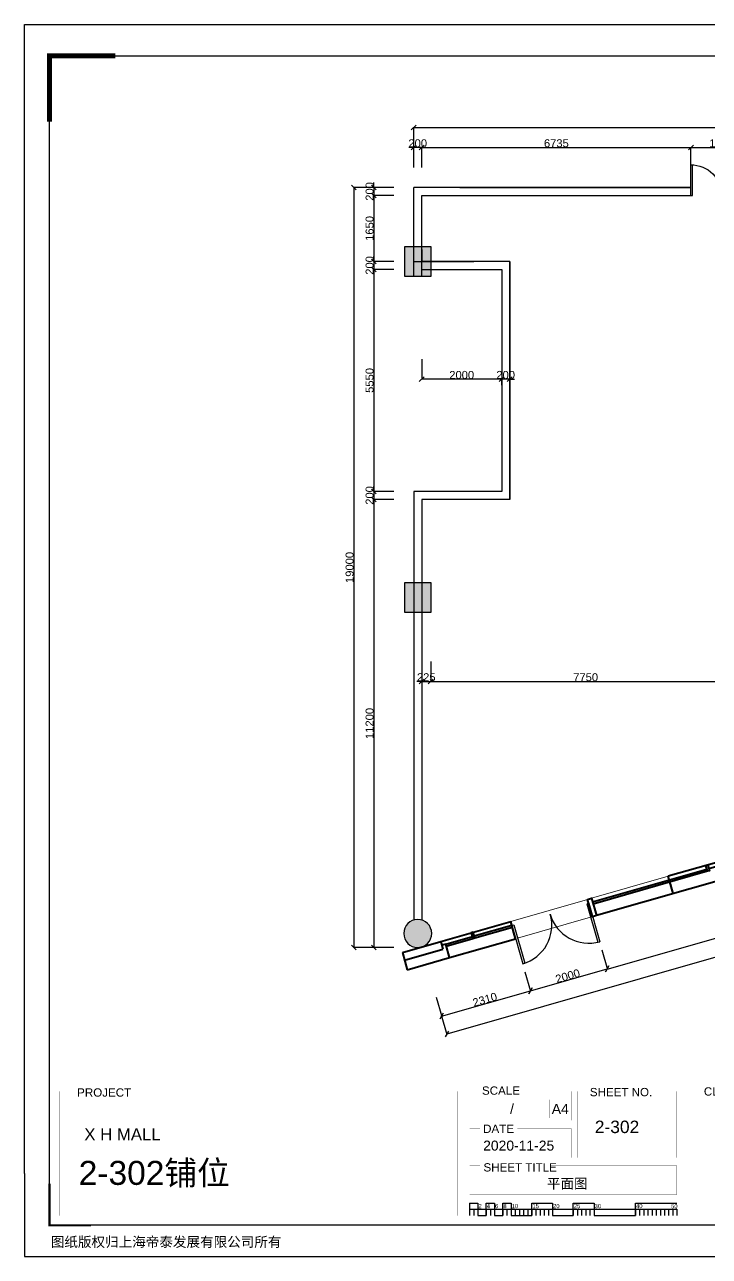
# Model space of a CAD drawing. Header units: inches. Extents: x -17552 to 25993, y -16862 to 13931.
# Drawn here: x -17552 to -427, y -16862 to 13931 of the extents above; entities that cross this region are included whole.
import ezdxf
from ezdxf.enums import TextEntityAlignment as Align

# ---------------------------------------------------------------- set-up
doc = ezdxf.new("R2010")
doc.units = ezdxf.units.IN
doc.header["$MEASUREMENT"] = 0
for name, color, linetype in [('B-新增墙体', 7, 'Continuous'), ('C-墙面完成面', 23, 'Continuous'), ('DIM', 3, 'Continuous'), ('DOOR', 100, 'Continuous'), ('完整拼图091103--$0$0-暗柱填充', 8, 'Continuous'), ('完整拼图091103--$0$COLU', 7, 'Continuous'), ('完整拼图091103--$0$door', 2, 'Continuous'), ('完整拼图091103--$0$WALL', 255, 'Continuous')]:
    doc.layers.add(name, color=color, linetype=linetype)
for name, color, linetype, lineweight in [('完整拼图091103--$0$A-FLOR-NIC', 51, 'Continuous', 5), ('完整拼图091103--$0$A-OPNG-EXTR-FULL', 143, 'Continuous', 40), ('完整拼图091103--$0$A-OPNG-INTR-FULL', 143, 'Continuous', 40), ('完整拼图091103--$0$A-WALL-EXTR-FULL', 4, 'Continuous', 40)]:
    doc.layers.add(name, color=color, linetype=linetype, lineweight=lineweight)
doc.styles.get("Standard").update_dxf_attribs({"font": 'arial.ttf'})
doc.dimstyles.new('DIM-200MM', dxfattribs={"dimtxt": 200, "dimasz": 120, "dimexe": 10, "dimexo": 10, "dimgap": 0.7, "dimtad": 1, "dimdec": 0, "dimrnd": 5, "dimzin": 1, "dimdsep": 46, "dimtxsty": 'Standard', "dimblk": 'OBLIQUE', "dimcen": 0.5, "dimdle": 1, "dimclrd": 256, "dimclre": 256, "dimclrt": 7, "dimaunit": 1, "dimadec": 0, "dimazin": 0, "dimtfac": 1, "dimtdec": 0, "dimtix": 1, "dimtmove": 2, "dimatfit": 3, "dimfxl": 0, "dimtolj": 1, "dimtzin": 1, "dimarcsym": 0})

# ---------------------------------------------------------------- blocks, each defined once
blk = doc.blocks.new('完整拼图091103--$0$M_Double-Flush - 2000 x 2000mm-82-Level 1-flat-2-flat-14')
at = {"layer": 'DOOR', "color": 3}
for p, q in [((-1000, 200), (-1000, 1200)), ((-950, 200), (-950, 1199)), ((950, 200), (950, 1200)), ((1000, 1200), (950, 1200)), ((1000, 200), (1000, 1200)), ((-1000, 200), (-950, 200)), ((1000, 200), (950, 200))]:
    blk.add_line(p, q, dxfattribs=at)
for centre, start_param, end_param in [((-1000, 200), 3.348245, 4.919041), ((1000, 200), 4.919041, 6.489838)]:
    blk.add_ellipse(centre, major_axis=(-979, 205), ratio=1, start_param=start_param, end_param=end_param, dxfattribs=at)
blk = doc.blocks.new('完整拼图091103--$0$M_Double-Flush - 2000 x 2000mm-82-Level 1-flat-2')
at = {"layer": 'DOOR'}
for p, q in [((950, 198), (1351, -716)), ((996, 218), (1398, -697)), ((-835, -585), (-790, -565)), ((-835, -585), (-434, -1501)), ((-790, -565), (-388, -1481)), ((-434, -1501), (-388, -1481))]:
    blk.add_line(p, q, dxfattribs=at)
for centre, start_param, end_param in [((-835, -585), 4.919041, 6.489838), ((996, 218), 3.348245, 4.919041)]:
    blk.add_ellipse(centre, major_axis=(979, 205), ratio=1, start_param=start_param, end_param=end_param, dxfattribs=at)
at = {"layer": '完整拼图091103--$0$door'}
blk.add_line((996, 218), (950, 198), dxfattribs=at)
blk = doc.blocks.new('_Oblique')
at = {"color": 0, "linetype": 'ByBlock', "lineweight": -2}
blk.add_line((-0.5, -0.5), (0.5, 0.5), dxfattribs=at)
blk = doc.blocks.new('*D74')
at = {"layer": 'DEFPOINTS', "color": 0, "transparency": 16777216}
for p in [(-7821, 10861), (-7821, 9603), (-7621, 9603)]:
    blk.add_point(p, dxfattribs=at)
at = {"layer": 'DIM', "lineweight": -2, "transparency": 16777216}
for p, q in [((-7821, 10861), (-7941, 10861)), ((-7821, 10361), (-7821, 10871)), ((-7621, 10861), (-7821, 10861)), ((-7621, 10361), (-7621, 10871)), ((-7621, 10861), (-7501, 10861))]:
    blk.add_line(p, q, dxfattribs=at)
at = {"layer": 'DIM', "lineweight": -2, "transparency": 16777216, "xscale": 120, "yscale": 120, "zscale": 120}
blk.add_blockref('_Oblique', (-7821, 10861), dxfattribs=at)
at = {"layer": 'DIM', "lineweight": -2, "transparency": 16777216, "xscale": 120, "yscale": 120, "zscale": 120, "rotation": 180}
blk.add_blockref('_Oblique', (-7621, 10861), dxfattribs=at)
at = {"layer": 'DIM', "color": 7, "transparency": 16777216, "insert": (-7721, 10963), "char_height": 200, "attachment_point": 5}
blk.add_mtext('\\A1;200', dxfattribs=at)
blk = doc.blocks.new('*D75')
at = {"layer": 'DEFPOINTS', "color": 0, "transparency": 16777216}
for p in [(-888, 10861), (-7621, 9661), (-888, 9661, 0)]:
    blk.add_point(p, dxfattribs=at)
at = {"layer": 'DIM', "lineweight": -2, "transparency": 16777216}
for p, q in [((-7622, 10861), (-887, 10861)), ((-7621, 10361), (-7621, 10871)), ((-888, 10361), (-888, 10871))]:
    blk.add_line(p, q, dxfattribs=at)
at = {"layer": 'DIM', "lineweight": -2, "transparency": 16777216, "xscale": 120, "yscale": 120, "zscale": 120, "rotation": 180}
blk.add_blockref('_Oblique', (-7621, 10861), dxfattribs=at)
at = {"layer": 'DIM', "lineweight": -2, "transparency": 16777216, "xscale": 120, "yscale": 120, "zscale": 120}
blk.add_blockref('_Oblique', (-888, 10861), dxfattribs=at)
at = {"layer": 'DIM', "color": 7, "transparency": 16777216, "insert": (-4254, 10964), "char_height": 200, "attachment_point": 5}
blk.add_mtext('\\A1;6735', dxfattribs=at)
blk = doc.blocks.new('*D76')
at = {"layer": 'DEFPOINTS', "color": 0, "transparency": 16777216}
for p in [(652, 10861), (652, 9861), (-888, 9661, 0)]:
    blk.add_point(p, dxfattribs=at)
at = {"layer": 'DIM', "lineweight": -2, "transparency": 16777216}
for p, q in [((-889, 10861), (653, 10861)), ((-888, 10361), (-888, 10871)), ((652, 10361), (652, 10871))]:
    blk.add_line(p, q, dxfattribs=at)
at = {"layer": 'DIM', "lineweight": -2, "transparency": 16777216, "xscale": 120, "yscale": 120, "zscale": 120, "rotation": 180}
blk.add_blockref('_Oblique', (-888, 10861), dxfattribs=at)
at = {"layer": 'DIM', "lineweight": -2, "transparency": 16777216, "xscale": 120, "yscale": 120, "zscale": 120}
blk.add_blockref('_Oblique', (652, 10861), dxfattribs=at)
at = {"layer": 'DIM', "color": 7, "transparency": 16777216, "insert": (-118, 10963), "char_height": 200, "attachment_point": 5}
blk.add_mtext('\\A1;1540', dxfattribs=at)
blk = doc.blocks.new('*D79')
at = {"layer": 'DEFPOINTS', "color": 0, "transparency": 16777216}
for p in [(12579, 11361), (-7821, 9861), (12579, 9861)]:
    blk.add_point(p, dxfattribs=at)
at = {"layer": 'DIM', "lineweight": -2, "transparency": 16777216}
for p, q in [((-7822, 11361), (12580, 11361)), ((-7821, 10861), (-7821, 11371)), ((12579, 10861), (12579, 11371))]:
    blk.add_line(p, q, dxfattribs=at)
at = {"layer": 'DIM', "lineweight": -2, "transparency": 16777216, "xscale": 120, "yscale": 120, "zscale": 120, "rotation": 180}
blk.add_blockref('_Oblique', (-7821, 11361), dxfattribs=at)
at = {"layer": 'DIM', "lineweight": -2, "transparency": 16777216, "xscale": 120, "yscale": 120, "zscale": 120}
blk.add_blockref('_Oblique', (12579, 11361), dxfattribs=at)
at = {"layer": 'DIM', "color": 7, "transparency": 16777216, "insert": (2379, 11463), "char_height": 200, "attachment_point": 5}
blk.add_mtext('\\A1;20400', dxfattribs=at)
blk = doc.blocks.new('*D81')
at = {"layer": 'DEFPOINTS', "color": 0, "transparency": 16777216}
for p in [(-7421, 9861), (-8821, 9661), (-7421, 9661)]:
    blk.add_point(p, dxfattribs=at)
at = {"layer": 'DIM', "lineweight": -2, "transparency": 16777216}
for p, q in [((-8321, 9861), (-8831, 9861)), ((-8821, 9861), (-8821, 9981)), ((-8821, 9861), (-8821, 9661)), ((-8321, 9661), (-8831, 9661)), ((-8821, 9661), (-8821, 9541))]:
    blk.add_line(p, q, dxfattribs=at)
at = {"layer": 'DIM', "lineweight": -2, "transparency": 16777216, "xscale": 120, "yscale": 120, "zscale": 120}
for p, rotation in [((-8821, 9861), 270), ((-8821, 9661), 90)]:
    blk.add_blockref('_Oblique', p, dxfattribs=dict(at, rotation=rotation))
at = {"layer": 'DIM', "color": 7, "transparency": 16777216, "insert": (-8924, 9761), "char_height": 200, "attachment_point": 5, "rotation": 90}
blk.add_mtext('\\A1;200', dxfattribs=at)
blk = doc.blocks.new('*D82')
at = {"layer": 'DEFPOINTS', "color": 0, "transparency": 16777216}
for p in [(-7421, 9661), (-8821, 8011), (-6971, 8011)]:
    blk.add_point(p, dxfattribs=at)
at = {"layer": 'DIM', "lineweight": -2, "transparency": 16777216}
for p, q in [((-8321, 9661), (-8831, 9661)), ((-8821, 9662), (-8821, 8010)), ((-8321, 8011), (-8831, 8011))]:
    blk.add_line(p, q, dxfattribs=at)
at = {"layer": 'DIM', "lineweight": -2, "transparency": 16777216, "xscale": 120, "yscale": 120, "zscale": 120}
for p, rotation in [((-8821, 9661), 90), ((-8821, 8011), 270)]:
    blk.add_blockref('_Oblique', p, dxfattribs=dict(at, rotation=rotation))
at = {"layer": 'DIM', "color": 7, "transparency": 16777216, "insert": (-8924, 8836), "char_height": 200, "attachment_point": 5, "rotation": 90}
blk.add_mtext('\\A1;1650', dxfattribs=at)
blk = doc.blocks.new('*D83')
at = {"layer": 'DEFPOINTS', "color": 0, "transparency": 16777216}
for p in [(-6971, 8011), (-8821, 7811), (-6976, 7811)]:
    blk.add_point(p, dxfattribs=at)
at = {"layer": 'DIM', "lineweight": -2, "transparency": 16777216}
for p, q in [((-8321, 8011), (-8831, 8011)), ((-8821, 8011), (-8821, 8131)), ((-8821, 8011), (-8821, 7811)), ((-8321, 7811), (-8831, 7811)), ((-8821, 7811), (-8821, 7691))]:
    blk.add_line(p, q, dxfattribs=at)
at = {"layer": 'DIM', "lineweight": -2, "transparency": 16777216, "xscale": 120, "yscale": 120, "zscale": 120}
for p, rotation in [((-8821, 8011), 270), ((-8821, 7811), 90)]:
    blk.add_blockref('_Oblique', p, dxfattribs=dict(at, rotation=rotation))
at = {"layer": 'DIM', "color": 7, "transparency": 16777216, "insert": (-8924, 7911), "char_height": 200, "attachment_point": 5, "rotation": 90}
blk.add_mtext('\\A1;200', dxfattribs=at)
blk = doc.blocks.new('*D84')
at = {"layer": 'DEFPOINTS', "color": 0, "transparency": 16777216}
for p in [(-6976, 7811), (-8821, 2261), (-6621, 2261)]:
    blk.add_point(p, dxfattribs=at)
at = {"layer": 'DIM', "lineweight": -2, "transparency": 16777216}
for p, q in [((-8321, 7811), (-8831, 7811)), ((-8821, 7812), (-8821, 2260)), ((-8321, 2261), (-8831, 2261))]:
    blk.add_line(p, q, dxfattribs=at)
at = {"layer": 'DIM', "lineweight": -2, "transparency": 16777216, "xscale": 120, "yscale": 120, "zscale": 120}
for p, rotation in [((-8821, 7811), 90), ((-8821, 2261), 270)]:
    blk.add_blockref('_Oblique', p, dxfattribs=dict(at, rotation=rotation))
at = {"layer": 'DIM', "color": 7, "transparency": 16777216, "insert": (-8924, 5036), "char_height": 200, "attachment_point": 5, "rotation": 90}
blk.add_mtext('\\A1;5550', dxfattribs=at)
blk = doc.blocks.new('*D85')
at = {"layer": 'DEFPOINTS', "color": 0, "transparency": 16777216}
for p in [(-6621, 2261), (-8821, 2061), (-6625, 2061)]:
    blk.add_point(p, dxfattribs=at)
at = {"layer": 'DIM', "lineweight": -2, "transparency": 16777216}
for p, q in [((-8321, 2261), (-8831, 2261)), ((-8821, 2261), (-8821, 2381)), ((-8821, 2261), (-8821, 2061)), ((-8321, 2061), (-8831, 2061)), ((-8821, 2061), (-8821, 1941))]:
    blk.add_line(p, q, dxfattribs=at)
at = {"layer": 'DIM', "lineweight": -2, "transparency": 16777216, "xscale": 120, "yscale": 120, "zscale": 120}
for p, rotation in [((-8821, 2261), 270), ((-8821, 2061), 90)]:
    blk.add_blockref('_Oblique', p, dxfattribs=dict(at, rotation=rotation))
at = {"layer": 'DIM', "color": 7, "transparency": 16777216, "insert": (-8924, 2161), "char_height": 200, "attachment_point": 5, "rotation": 90}
blk.add_mtext('\\A1;200', dxfattribs=at)
blk = doc.blocks.new('*D86')
at = {"layer": 'DEFPOINTS', "color": 0, "transparency": 16777216}
for p in [(-6625, 2061), (-8821, -9139), (-7719, -9139)]:
    blk.add_point(p, dxfattribs=at)
at = {"layer": 'DIM', "lineweight": -2, "transparency": 16777216}
for p, q in [((-8321, 2061), (-8831, 2061)), ((-8821, 2062), (-8821, -9140)), ((-8321, -9139), (-8831, -9139))]:
    blk.add_line(p, q, dxfattribs=at)
at = {"layer": 'DIM', "lineweight": -2, "transparency": 16777216, "xscale": 120, "yscale": 120, "zscale": 120}
for p, rotation in [((-8821, 2061), 90), ((-8821, -9139), 270)]:
    blk.add_blockref('_Oblique', p, dxfattribs=dict(at, rotation=rotation))
at = {"layer": 'DIM', "color": 7, "transparency": 16777216, "insert": (-8924, -3539), "char_height": 200, "attachment_point": 5, "rotation": 90}
blk.add_mtext('\\A1;11200', dxfattribs=at)
blk = doc.blocks.new('*D87')
at = {"layer": 'DEFPOINTS', "color": 0, "transparency": 16777216}
for p in [(-7821, 9861), (-9321, -9139), (-7721, -9139)]:
    blk.add_point(p, dxfattribs=at)
at = {"layer": 'DIM', "lineweight": -2, "transparency": 16777216}
for p, q in [((-8821, 9861), (-9331, 9861)), ((-9321, 9862), (-9321, -9140)), ((-8821, -9139), (-9331, -9139))]:
    blk.add_line(p, q, dxfattribs=at)
at = {"layer": 'DIM', "lineweight": -2, "transparency": 16777216, "xscale": 120, "yscale": 120, "zscale": 120}
for p, rotation in [((-9321, 9861), 90), ((-9321, -9139), 270)]:
    blk.add_blockref('_Oblique', p, dxfattribs=dict(at, rotation=rotation))
at = {"layer": 'DIM', "color": 7, "transparency": 16777216, "insert": (-9424, 361), "char_height": 200, "attachment_point": 5, "rotation": 90}
blk.add_mtext('\\A1;19000', dxfattribs=at)
blk = doc.blocks.new('*D93')
at = {"layer": 'DEFPOINTS', "color": 0, "transparency": 16777216}
for p in [(-5621, 5069), (-5621, 4911), (-5421, 4911)]:
    blk.add_point(p, dxfattribs=at)
at = {"layer": 'DIM', "lineweight": -2, "transparency": 16777216}
for p, q in [((-5621, 5069), (-5741, 5069)), ((-5621, 4921), (-5621, 5079)), ((-5421, 5069), (-5621, 5069)), ((-5421, 4921), (-5421, 5079)), ((-5421, 5069), (-5301, 5069))]:
    blk.add_line(p, q, dxfattribs=at)
at = {"layer": 'DIM', "lineweight": -2, "transparency": 16777216, "xscale": 120, "yscale": 120, "zscale": 120}
blk.add_blockref('_Oblique', (-5621, 5069), dxfattribs=at)
at = {"layer": 'DIM', "lineweight": -2, "transparency": 16777216, "xscale": 120, "yscale": 120, "zscale": 120, "rotation": 180}
blk.add_blockref('_Oblique', (-5421, 5069), dxfattribs=at)
at = {"layer": 'DIM', "color": 7, "transparency": 16777216, "insert": (-5521, 5172), "char_height": 200, "attachment_point": 5}
blk.add_mtext('\\A1;200', dxfattribs=at)
blk = doc.blocks.new('*D94')
at = {"layer": 'DEFPOINTS', "color": 0, "transparency": 16777216}
for p in [(-7621, 8648), (-5621, 7811), (-7621, 5069)]:
    blk.add_point(p, dxfattribs=at)
at = {"layer": 'DIM', "lineweight": -2, "transparency": 16777216}
for p, q in [((-7621, 5569), (-7621, 5059)), ((-5621, 5569), (-5621, 5059)), ((-5620, 5069), (-7622, 5069))]:
    blk.add_line(p, q, dxfattribs=at)
at = {"layer": 'DIM', "lineweight": -2, "transparency": 16777216, "xscale": 120, "yscale": 120, "zscale": 120, "rotation": 180}
blk.add_blockref('_Oblique', (-7621, 5069), dxfattribs=at)
at = {"layer": 'DIM', "lineweight": -2, "transparency": 16777216, "xscale": 120, "yscale": 120, "zscale": 120}
blk.add_blockref('_Oblique', (-5621, 5069), dxfattribs=at)
at = {"layer": 'DIM', "color": 7, "transparency": 16777216, "insert": (-6621, 5172), "char_height": 200, "attachment_point": 5}
blk.add_mtext('\\A1;2000', dxfattribs=at)
blk = doc.blocks.new('*D97')
at = {"layer": 'DEFPOINTS', "color": 0, "transparency": 16777216}
for p in [(-7621, -764), (-7396, -764), (-7396, -2488)]:
    blk.add_point(p, dxfattribs=at)
at = {"layer": 'DIM', "lineweight": -2, "transparency": 16777216}
for p, q in [((-7621, -1988), (-7621, -2498)), ((-7396, -1988), (-7396, -2498)), ((-7621, -2488), (-7741, -2488)), ((-7621, -2488), (-7396, -2488)), ((-7396, -2488), (-7276, -2488))]:
    blk.add_line(p, q, dxfattribs=at)
at = {"layer": 'DIM', "lineweight": -2, "transparency": 16777216, "xscale": 120, "yscale": 120, "zscale": 120}
blk.add_blockref('_Oblique', (-7621, -2488), dxfattribs=at)
at = {"layer": 'DIM', "lineweight": -2, "transparency": 16777216, "xscale": 120, "yscale": 120, "zscale": 120, "rotation": 180}
blk.add_blockref('_Oblique', (-7396, -2488), dxfattribs=at)
at = {"layer": 'DIM', "color": 7, "transparency": 16777216, "insert": (-7508, -2385), "char_height": 200, "attachment_point": 5}
blk.add_mtext('\\A1;225', dxfattribs=at)
blk = doc.blocks.new('*D98')
at = {"layer": 'DEFPOINTS', "color": 0, "transparency": 16777216}
for p in [(-7396, -764), (354, -764), (354, -2488)]:
    blk.add_point(p, dxfattribs=at)
at = {"layer": 'DIM', "lineweight": -2, "transparency": 16777216}
for p, q in [((-7396, -1988), (-7396, -2498)), ((354, -1988), (354, -2498)), ((-7397, -2488), (355, -2488))]:
    blk.add_line(p, q, dxfattribs=at)
at = {"layer": 'DIM', "lineweight": -2, "transparency": 16777216, "xscale": 120, "yscale": 120, "zscale": 120, "rotation": 180}
blk.add_blockref('_Oblique', (-7396, -2488), dxfattribs=at)
at = {"layer": 'DIM', "lineweight": -2, "transparency": 16777216, "xscale": 120, "yscale": 120, "zscale": 120}
blk.add_blockref('_Oblique', (354, -2488), dxfattribs=at)
at = {"layer": 'DIM', "color": 7, "transparency": 16777216, "insert": (-3521, -2385), "char_height": 200, "attachment_point": 5}
blk.add_mtext('\\A1;7750', dxfattribs=at)
blk = doc.blocks.new('*D112')
at = {"layer": 'DEFPOINTS', "color": 0, "transparency": 16777216}
for p in [(-5606, -7763, 25), (-7826, -8396), (-4904, -10226)]:
    blk.add_point(p, dxfattribs=at)
at = {"layer": 'DIM', "lineweight": -2, "transparency": 16777216}
for p, q in [((-5041, -9745), (-4901, -10235)), ((-7261, -10378), (-7122, -10868)), ((-7125, -10859), (-4903, -10225))]:
    blk.add_line(p, q, dxfattribs=at)
at = {"layer": 'DIM', "lineweight": -2, "transparency": 16777216, "xscale": 120, "yscale": 120, "zscale": 120}
for p, rotation in [((-4904, -10226), 15.91013293139414), ((-7124, -10859), 195.9101329313941)]:
    blk.add_blockref('_Oblique', p, dxfattribs=dict(at, rotation=rotation))
at = {"layer": 'DIM', "color": 7, "transparency": 16777216, "insert": (-6042, -10443), "char_height": 200, "attachment_point": 5, "rotation": 15.9101}
blk.add_mtext('\\A1;2310', dxfattribs=at)
blk = doc.blocks.new('*D113')
at = {"layer": 'DEFPOINTS', "color": 0, "transparency": 16777216}
for p in [(-3683, -7211, 58), (-5606, -7763, 25), (-2980, -9677)]:
    blk.add_point(p, dxfattribs=at)
at = {"layer": 'DIM', "lineweight": -2, "transparency": 16777216}
for p, q in [((-3117, -9197), (-2977, -9687)), ((-5041, -9745), (-4901, -10235)), ((-4904, -10226), (-2979, -9677))]:
    blk.add_line(p, q, dxfattribs=at)
at = {"layer": 'DIM', "lineweight": -2, "transparency": 16777216, "xscale": 120, "yscale": 120, "zscale": 120}
for p, rotation in [((-2980, -9677), 15.91013293142161), ((-4904, -10226), 195.9101329314216)]:
    blk.add_blockref('_Oblique', p, dxfattribs=dict(at, rotation=rotation))
at = {"layer": 'DIM', "color": 7, "transparency": 16777216, "insert": (-3970, -9853), "char_height": 200, "attachment_point": 5, "rotation": 15.9101}
blk.add_mtext('\\A1;2000', dxfattribs=at)
blk = doc.blocks.new('*D114')
at = {"layer": 'DEFPOINTS', "color": 0, "transparency": 16777216}
for p in [(2794, -5359, 26), (-3683, -7211, 58), (3499, -7831)]:
    blk.add_point(p, dxfattribs=at)
at = {"layer": 'DIM', "lineweight": -2, "transparency": 16777216}
for p, q in [((3362, -7350), (3502, -7840)), ((-2981, -9678), (3500, -7830)), ((-3117, -9197), (-2977, -9687))]:
    blk.add_line(p, q, dxfattribs=at)
at = {"layer": 'DIM', "lineweight": -2, "transparency": 16777216, "xscale": 120, "yscale": 120, "zscale": 120}
for p, rotation in [((3499, -7831), 15.91013293142161), ((-2980, -9677), 195.9101329314216)]:
    blk.add_blockref('_Oblique', p, dxfattribs=dict(at, rotation=rotation))
at = {"layer": 'DIM', "color": 7, "transparency": 16777216, "insert": (231, -8655), "char_height": 200, "attachment_point": 5, "rotation": 15.9101}
blk.add_mtext('\\A1;6735', dxfattribs=at)
blk = doc.blocks.new('*D119')
at = {"layer": 'DEFPOINTS', "color": 0, "transparency": 16777216}
for p in [(14868, -1902), (-7826, -8396), (-6994, -11303)]:
    blk.add_point(p, dxfattribs=at)
at = {"layer": 'DIM', "lineweight": -2, "transparency": 16777216}
for p, q in [((15563, -4329), (15703, -4819)), ((15701, -4809), (-6995, -11304)), ((-7132, -10823), (-6992, -11313))]:
    blk.add_line(p, q, dxfattribs=at)
at = {"layer": 'DIM', "lineweight": -2, "transparency": 16777216, "xscale": 120, "yscale": 120, "zscale": 120}
for p, rotation in [((15700, -4810), 15.96807648625458), ((-6994, -11303), 195.9680764862545)]:
    blk.add_blockref('_Oblique', p, dxfattribs=dict(at, rotation=rotation))
at = {"layer": 'DIM', "color": 7, "transparency": 16777216, "insert": (4325, -7958), "char_height": 200, "attachment_point": 5, "rotation": 15.9681}
blk.add_mtext('\\A1;23605', dxfattribs=at)

msp = doc.modelspace()

# ---------------------------------------------------------------- hatches: boundary and pattern name
at = {"layer": '完整拼图091103--$0$0-暗柱填充'}
for points in [[(-8045.7, 8385.7), (-7395.7, 8385.7), (-7395.7, 7635.7), (-8045.7, 7635.7)], [(-8045.7, -14.3), (-7395.7, -14.3), (-7395.7, -764.3), (-8045.7, -764.3)]]:
    msp.add_hatch(color=0, dxfattribs=at).paths.add_polyline_path(points)
h = msp.add_hatch(color=0, dxfattribs=at)
edge = h.paths.add_edge_path()
edge.add_arc((-7720.7, -8789.3), 350, 180, 360)
edge.add_arc((-7720.7, -8789.3), 350, 0, 180)

# ---------------------------------------------------------------- linework, layer by layer
at = {"color": 8}
msp.add_line((-6422.2, -15684.4), (-1238.2, -15684.4), dxfattribs=at)
for points in [[(-17552.2, -14788.3), (-17552.2, 13931), (23919.8, 13931)], [(-17552.2, -14788.3), (-17552.2, -16861.9), (23919.8, -16861.9)], [(-6422.2, -15528.8), (-6422.2, -15839.9)], [(-6214.8, -15684.4), (-6214.8, -15839.9)], [(-4348.6, -15684.4), (-4348.6, -15839.9)], [(-3830.2, -15684.4), (-3830.2, -15839.9)], [(-1238.2, -15684.4), (-1238.2, -15839.9)]]:
    msp.add_lwpolyline(points)
for points, const_width in [([(-16930.1, 11506.8), (-16930.1, 13153.4), (-15283.4, 13153.4)], 124.4), ([(-14867.6, -12734.6), (-6717.9, -12734.6), (-6717.9, -15844.3), (-16690.1, -15844.3), (-16690.1, -12734.6), (-16342.5, -12734.6)], 5.18), ([(-5070.3, -12734.6), (-3882, -12734.6), (-3882, -13460.3), (-6422.2, -13460.3), (-6422.2, -12734.6), (-6163, -12734.6)], 5.18), ([(-1845.4, -12734.6), (-1238.2, -12734.6), (-1238.2, -14393.4), (-3726.5, -14393.4), (-3726.5, -12734.6), (-3519.2, -12734.6)], 5.18), ([(575.9, -12734.6), (15957, -12734.6), (15957, -15844.3), (-887.6, -15844.3), (-887.6, -12734.6), (-607.8, -12734.6)], 5.18), ([(-4415.4, -12942.6), (-4415.4, -13404.7)], 5.18), ([(-5232.1, -13667.7), (-3882, -13667.7), (-3882, -14393.4), (-6422.2, -14393.4), (-6422.2, -13667.7), (-6163, -13667.7)], 5.18), ([(-4405.2, -14600.8), (-1238.2, -14600.8), (-1238.2, -15316), (-6422.2, -15316), (-6422.2, -14600.8), (-6163, -14600.8)], 5.18), ([(-16930.1, -15047.5), (-16930.1, -16084.3), (-15893.3, -16084.3)], 51.8), ([(-6214.8, -15528.8), (-6214.8, -15684.4)], 10.4), ([(-6007.5, -15528.8), (-6007.5, -15684.4)], 10.4), ([(-5800.1, -15528.8), (-5800.1, -15684.4)], 10.4), ([(-5592.8, -15528.8), (-5592.8, -15684.4)], 10.4), ([(-5385.4, -15528.8), (-5385.4, -15684.4)], 10.4), ([(-4867, -15528.8), (-4867, -15684.4)], 10.4), ([(-4348.6, -15528.8), (-4348.6, -15684.4)], 10.4), ([(-3830.2, -15528.8), (-3830.2, -15684.4)], 10.4), ([(-3311.8, -15528.8), (-3311.8, -15684.4)], 10.4), ([(-2275, -15528.8), (-2275, -15684.4)], 10.4), ([(-1238.2, -15528.8), (-1238.2, -15684.4)], 10.4)]:
    msp.add_lwpolyline(points, dxfattribs=dict(const_width=const_width))
msp.add_lwpolyline([(-16930.1, 13153.4), (25371.4, 13153.4), (25371.4, -16084.3), (-16930.1, -16084.3)], close=True)
for points in [[(-6422.2, -15528.8), (-6214.8, -15528.8), (-6214.8, -15839.9), (-6007.5, -15839.9), (-6007.5, -15528.8), (-5800.1, -15528.8), (-5800.1, -15839.9), (-5592.8, -15839.9), (-5592.8, -15528.8), (-5385.4, -15528.8), (-5385.4, -15839.9), (-4867, -15839.9), (-4867, -15528.8), (-4348.6, -15528.8), (-4348.6, -15839.9), (-3830.2, -15839.9), (-3830.2, -15528.8), (-3311.8, -15528.8), (-3311.8, -15839.9), (-2275, -15839.9), (-2275, -15528.8), (-1238.2, -15528.8)], [(-6318.5, -15684.4), (-6318.5, -15839.9)], [(-6007.5, -15684.4), (-6007.5, -15839.9)], [(-5903.8, -15684.4), (-5903.8, -15839.9)], [(-5800.1, -15684.4), (-5800.1, -15839.9)], [(-5592.8, -15684.4), (-5592.8, -15839.9)], [(-5489.1, -15684.4), (-5489.1, -15839.9)], [(-5385.4, -15684.4), (-5385.4, -15839.9)], [(-5281.7, -15684.4), (-5281.7, -15839.9)], [(-5178, -15684.4), (-5178, -15839.9)], [(-5074.4, -15684.4), (-5074.4, -15839.9)], [(-4970.7, -15684.4), (-4970.7, -15839.9)], [(-4867, -15684.4), (-4867, -15839.9)], [(-4763.3, -15684.4), (-4763.3, -15839.9)], [(-4659.6, -15684.4), (-4659.6, -15839.9)], [(-4556, -15684.4), (-4556, -15839.9)], [(-4452.3, -15684.4), (-4452.3, -15839.9)], [(-3726.5, -15684.4), (-3726.5, -15839.9)], [(-3622.8, -15684.4), (-3622.8, -15839.9)], [(-3519.2, -15684.4), (-3519.2, -15839.9)], [(-3415.5, -15684.4), (-3415.5, -15839.9)], [(-3311.8, -15684.4), (-3311.8, -15839.9)], [(-2275, -15684.4), (-2275, -15839.9)], [(-2171.3, -15684.4), (-2171.3, -15839.9)], [(-2067.6, -15684.4), (-2067.6, -15839.9)], [(-1964, -15684.4), (-1964, -15839.9)], [(-1860.3, -15684.4), (-1860.3, -15839.9)], [(-1756.6, -15684.4), (-1756.6, -15839.9)], [(-1652.9, -15684.4), (-1652.9, -15839.9)], [(-1549.2, -15684.4), (-1549.2, -15839.9)], [(-1445.6, -15684.4), (-1445.6, -15839.9)], [(-1341.9, -15684.4), (-1341.9, -15839.9)]]:
    msp.add_lwpolyline(points, dxfattribs=at)
at = {"layer": 'B-新增墙体', "color": 0, "linetype": 'ByBlock'}
for p, q in [((-5420.7, 8010.7), (-7620.7, 8010.7)), ((-5420.7, 2060.7), (-5420.7, 8010.7))]:
    msp.add_line(p, q, dxfattribs=at)
at = {"layer": 'C-墙面完成面', "color": 0, "linetype": 'ByBlock'}
for p, q in [((-7820.7, 7635.7), (-7820.7, 9860.7)), ((-887.7, 9860.7), (-7820.7, 9860.7)), ((-6671.1, 9860.7), (-887.7, 9860.7)), ((-7620.7, 9660.7), (-6671.1, 9660.7)), ((-7620.7, 7635.7), (-7620.7, 9660.7)), ((-6671.1, 9660.7), (-887.7, 9660.7)), ((-7820.7, 2260.7), (-7820.7, -8453.9)), ((-7620.9, 2060.7), (-7620.9, -8453.9))]:
    msp.add_line(p, q, dxfattribs=at)
at = {"layer": '完整拼图091103--$0$A-FLOR-NIC', "color": 0}
for p, q in [((-3376.3, -7910.5, 58.2), (-1453.5, -7360.4, 25.5)), ((-5394.7, -8490.1, 25.5), (-3472.4, -7938.1, 58.2)), ((-3204.5, -8329.1, 25.5), (-1377.8, -7806.5, 25.5)), ((-5223.5, -8906.9, 25.5), (-3396.8, -8384.2, 25.5))]:
    msp.add_line(p, q, dxfattribs=at)
at = {"layer": '完整拼图091103--$0$A-OPNG-INTR-FULL', "color": 0, "extrusion": (-7.24509e-06, -2.07317e-06, 1)}
for p, q in [((295.3, -6860, 25.5), (-1453.5, -7360.4, 25.5)), ((226.2, -6983.4, 25.5), (-440.6, -7174.2, 25.5)), ((-488.7, -7188, 25.5), (-3348.5, -8006.3, 25.5)), ((-474.9, -7236, 25.5), (-3334.8, -8054.4, 25.5)), ((322.5, -7319.9, 25.5), (-3252.6, -8342.9, 25.5)), ((-1329.8, -7792.7, 25.5), (-1398.5, -7552.3, 25.5)), ((-7142.8, -8990.3, 25.5), (-5394.7, -8490.1, 25.5)), ((-6305.2, -8852.3, 25.5), (-5367.8, -8584.1, 25.5)), ((-7020.1, -9056.9, 25.5), (-6353.3, -8866.1, 25.5)), ((-7006.3, -9105, 25.5), (-6339.5, -8914.2, 25.5)), ((-6923.8, -9393.4, 25.5), (-5271.6, -8920.6, 25.5)), ((-6291.5, -8900.4, 25.5), (-5354.1, -8632.2, 25.5)), ((-5271.6, -8920.6, 25.5), (-5340.3, -8680.3, 25.5))]:
    msp.add_line(p, q, dxfattribs=at)
at = {"layer": '完整拼图091103--$0$A-OPNG-INTR-FULL', "color": 0}
for p, q in [((-1329.8, -7792.7, 25.5), (-1453.5, -7360.4, 25.5)), ((-5271.6, -8920.6, 25.5), (-5394.7, -8490.1, 25.5)), ((-8105.2, -9263.3), (-7143.8, -8988.2)), ((-8050.2, -9455.5), (-7088.8, -9180.4)), ((-7143.8, -8988.2), (-7088.8, -9180.4))]:
    msp.add_line(p, q, dxfattribs=at)
at = {"layer": '完整拼图091103--$0$A-OPNG-INTR-FULL', "color": 0, "extrusion": (-7.24509e-06, -2.07317e-06, 1), "elevation": 25.5}
msp.add_lwpolyline([(-3252.6, -8342.9), (-3348.7, -8370.4), (-3472.4, -7938.1), (-3375.8, -7910.4)], close=True, dxfattribs=at)
at = {"layer": '完整拼图091103--$0$A-OPNG-INTR-FULL', "color": 0, "extrusion": (-7.24509e-06, -2.07317e-06, 1), "elevation": -33, "flags": 128}
msp.add_lwpolyline([(-7981.4, -9696), (-6923.8, -9393.4), (-7020.1, -9056.9)], dxfattribs=at)
at = {"layer": '完整拼图091103--$0$A-OPNG-INTR-FULL', "color": 0}
msp.add_lwpolyline([(-8105.2, -9263.3), (-7981.4, -9696)], dxfattribs=at)
at = {"layer": '完整拼图091103--$0$A-WALL-EXTR-FULL', "color": 0}
msp.add_line((-7020.1, -9056.9), (-7116.3, -9084.3), dxfattribs=at)
at = {"layer": '完整拼图091103--$0$A-WALL-EXTR-FULL', "color": 0, "extrusion": (-7.24509e-06, -2.07317e-06, 1), "elevation": 25.5, "flags": 128}
for points in [[(-474.9, -7236), (-516.2, -7091.8), (-468.1, -7078.1), (-426.8, -7222.3)], [(-6291.5, -8900.4), (-6332.7, -8756.2), (-6380.8, -8770), (-6339.5, -8914.2)]]:
    msp.add_lwpolyline(points, close=True, dxfattribs=at)
at = {"layer": '完整拼图091103--$0$COLU', "color": 0}
for points in [[(-8045.7, 8385.7), (-7395.7, 8385.7), (-7395.7, 7635.7), (-8045.7, 7635.7)], [(-8045.7, -14.3), (-7395.7, -14.3), (-7395.7, -764.3), (-8045.7, -764.3)]]:
    msp.add_lwpolyline(points, close=True, dxfattribs=at)
msp.add_lwpolyline([(-8070.7, -8789.3, 1), (-7370.7, -8789.3, 1)], format="xyb", close=True, dxfattribs=at)
at = {"layer": '完整拼图091103--$0$WALL', "color": 0}
for p, q in [((-7820.7, 8010.7), (-7620.7, 8010.7)), ((-7620.7, 8310.7), (-7620.7, 8010.7)), ((-7620.7, 8010.7), (-6320.7, 8010.7)), ((-7620.7, 8010.7), (-7620.7, 8010.7)), ((-5420.7, 8010.7), (-6320.7, 8010.7)), ((-5420.7, 8010.7), (-5620.7, 8010.7)), ((-5420.7, 8010.7), (-5420.7, 4910.7)), ((-7620.7, 7810.7), (-5620.7, 7810.7)), ((-5620.7, 7810.7), (-5620.7, 2260.7)), ((-5420.7, 4910.7), (-5420.7, 2060.7)), ((-5620.7, 2260.7), (-7820.7, 2260.7)), ((-6520.7, 2260.7), (-6720.7, 2260.7)), ((-5420.7, 2060.7), (-7620.9, 2060.7))]:
    msp.add_line(p, q, dxfattribs=at)

# ---------------------------------------------------------------- block references
at = {"color": 0, "xscale": -0.7699999997201621, "yscale": 0.7700000002514571, "zscale": 0.77, "rotation": 203.6806001306165}
msp.add_blockref('完整拼图091103--$0$M_Double-Flush - 2000 x 2000mm-82-Level 1-flat-2', (-117.7, 9503.8, 0), dxfattribs=at)
at = {"layer": '完整拼图091103--$0$A-OPNG-EXTR-FULL', "extrusion": (-7.24453e-06, -2.07301e-06, 1), "rotation": 195.9683745603764}
msp.add_blockref('完整拼图091103--$0$M_Double-Flush - 2000 x 2000mm-82-Level 1-flat-2-flat-14', (-4461.5, -8116.7, 25.5), dxfattribs=at)

# ---------------------------------------------------------------- texts
for s, height, p in [('SCALE', 207.36, (-6113.8, -12821.4)), ('PROJECT', 207.36, (-16239.5, -12868.8)), ('SHEET NO.', 207.36, (-3416.6, -12858.5)), ('CLIENT', 207.36, (-564.9, -12843)), ('A4', 248.83, (-4368.9, -13299.3)), ('DATE', 207.36, (-6085.4, -13775.9)), ('SHEET TITLE', 207.36, (-6076.1, -14740.4)), ('2', 103.7, (-6200.7, -15657.1)), ('4', 103.7, (-5993.3, -15657.1)), ('6', 103.7, (-5785.9, -15657.1)), ('8', 103.7, (-5578.6, -15657.1)), ('10', 103.68, (-5371.2, -15657.1)), ('15', 103.68, (-4852.8, -15657.1)), ('20', 103.68, (-4334.4, -15657.1)), ('25', 103.68, (-3816, -15657.1)), ('30', 103.68, (-3297.6, -15657.1)), ('40', 103.68, (-2260.8, -15657.1)), ('50', 103.68, (-1383.2, -15660.8)), ('图纸版权归上海帝泰发展有限公司所有', 248.832, (-16898.3, -16624.6))]:
    msp.add_text(s, height=height).set_placement(p)
at = {"insert": (-16059.3, -13661.3), "char_height": 300, "attachment_point": 1}
msp.add_mtext_dynamic_manual_height_columns('X H MALL', width=8169.699, gutter_width=1.2, heights=[0], dxfattribs=at)
for tag, text, p in [('/', 'AS NOTED', (-5313.9, -13295.4)), ('2020-11-25', '2020-7-22', (-4306.7, -14217))]:
    msp.add_attdef(tag, text=text, height=248.83).set_placement(p, align=Align.RIGHT)
for tag, p, s, height in [('2-302', (-3292.2, -13779.6), 'SHEET NO.', 311.04), ('2-302铺位', (-16199.8, -15074.9), '###############', 600), ('平面图', (-4490.1, -15165.9), 'SHEET-TITLE', 248.832)]:
    msp.add_attdef(tag, p, s, height=height)

# ---------------------------------------------------------------- dimensions: what is measured, and where the dimension line sits
at = {"layer": 'DIM'}
for base, p1, p2, picture, middle in [((12579.3, 11360.7), (-7820.7, 9860.7), (12579.3, 9860.7), '*D79', (2379.3, 11463.5)), ((-7820.7, 10860.7), (-7620.7, 9603.4), (-7820.7, 9603.4), '*D74', (-7720.7, 10963.5)), ((-887.7, 10860.7), (-7620.7, 9660.7), (-887.7, 9660.7, 0), '*D75', (-4254.2, 10963.5)), ((652.3, 10860.7), (-887.7, 9660.7, 0), (652.3, 9860.7), '*D76', (-117.7, 10963.5)), ((-7620.7, 5069.1), (-5620.7, 7810.7), (-7620.7, 8648.2), '*D94', (-6620.7, 5171.9)), ((-5620.7, 5069.1), (-5420.7, 4910.7), (-5620.7, 4910.7), '*D93', (-5520.7, 5171.9)), ((-7395.7, -2487.9), (-7620.9, -764.3), (-7395.7, -764.3), '*D97', (-7508.3, -2385.1)), ((354.3, -2487.9), (-7395.7, -764.3), (354.3, -764.3), '*D98', (-3520.7, -2385.1))]:
    dim = msp.add_linear_dim(base=base, p1=p1, p2=p2, dimstyle='DIM-200MM', dxfattribs=at)
    dim.commit()
    dim.dimension.update_dxf_attribs({"geometry": picture, "text_midpoint": middle})
for base, p1, p2, angle, picture, middle in [((-9320.7, -9139.3), (-7820.7, 9860.7), (-7720.7, -9139.3), 90, '*D87', (-9423.6, 360.7)), ((-8820.7, 9660.7), (-7421.3, 9860.7), (-7421.3, 9660.7), 90, '*D81', (-8923.6, 9760.7)), ((-8820.7, 8010.7), (-7421.3, 9660.7), (-6970.7, 8010.7), 90, '*D82', (-8923.6, 8835.7)), ((-8820.7, 7810.7), (-6970.7, 8010.7), (-6976.3, 7810.7), 90, '*D83', (-8923.6, 7910.7)), ((-8820.7, 2260.7), (-6976.3, 7810.7), (-6620.7, 2260.7), 90, '*D84', (-8923.6, 5035.7)), ((-8820.7, 2060.7), (-6620.7, 2260.7), (-6625.2, 2060.7), 90, '*D85', (-8923.6, 2160.7)), ((-8820.7, -9139.3), (-6625.2, 2060.7), (-7718.9, -9139.3), 90, '*D86', (-8923.6, -3539.3)), ((3498.9, -7830.6), (-3683.3, -7210.7, 58.2), (2794.4, -5359.1, 25.6), 195.91013, '*D114', (231.2, -8655.1)), ((-2980.2, -9677.4), (-5605.6, -7762.7, 25.5), (-3683.3, -7210.7, 58.2), 195.91013, '*D113', (-3970, -9852.7))]:
    dim = msp.add_linear_dim(base=base, p1=p1, p2=p2, angle=angle, dimstyle='DIM-200MM', dxfattribs=at)
    dim.commit()
    dim.dimension.update_dxf_attribs({"geometry": picture, "text_midpoint": middle})
for p1, p2, distance, picture, middle in [((14868.4, -1901.8), (-7826.4, -8395.8), 3024.4, '*D119', (4324.7, -7957.6)), ((-7826.4, -8395.8), (-5605.6, -7762.7, 25.5), -2561, '*D112', (-6042.2, -10443.3))]:
    dim = msp.add_aligned_dim(p1=p1, p2=p2, distance=distance, dimstyle='DIM-200MM', dxfattribs=at)
    dim.commit()
    dim.dimension.update_dxf_attribs({"geometry": picture, "text_midpoint": middle})

doc.saveas('drawing.dxf')
